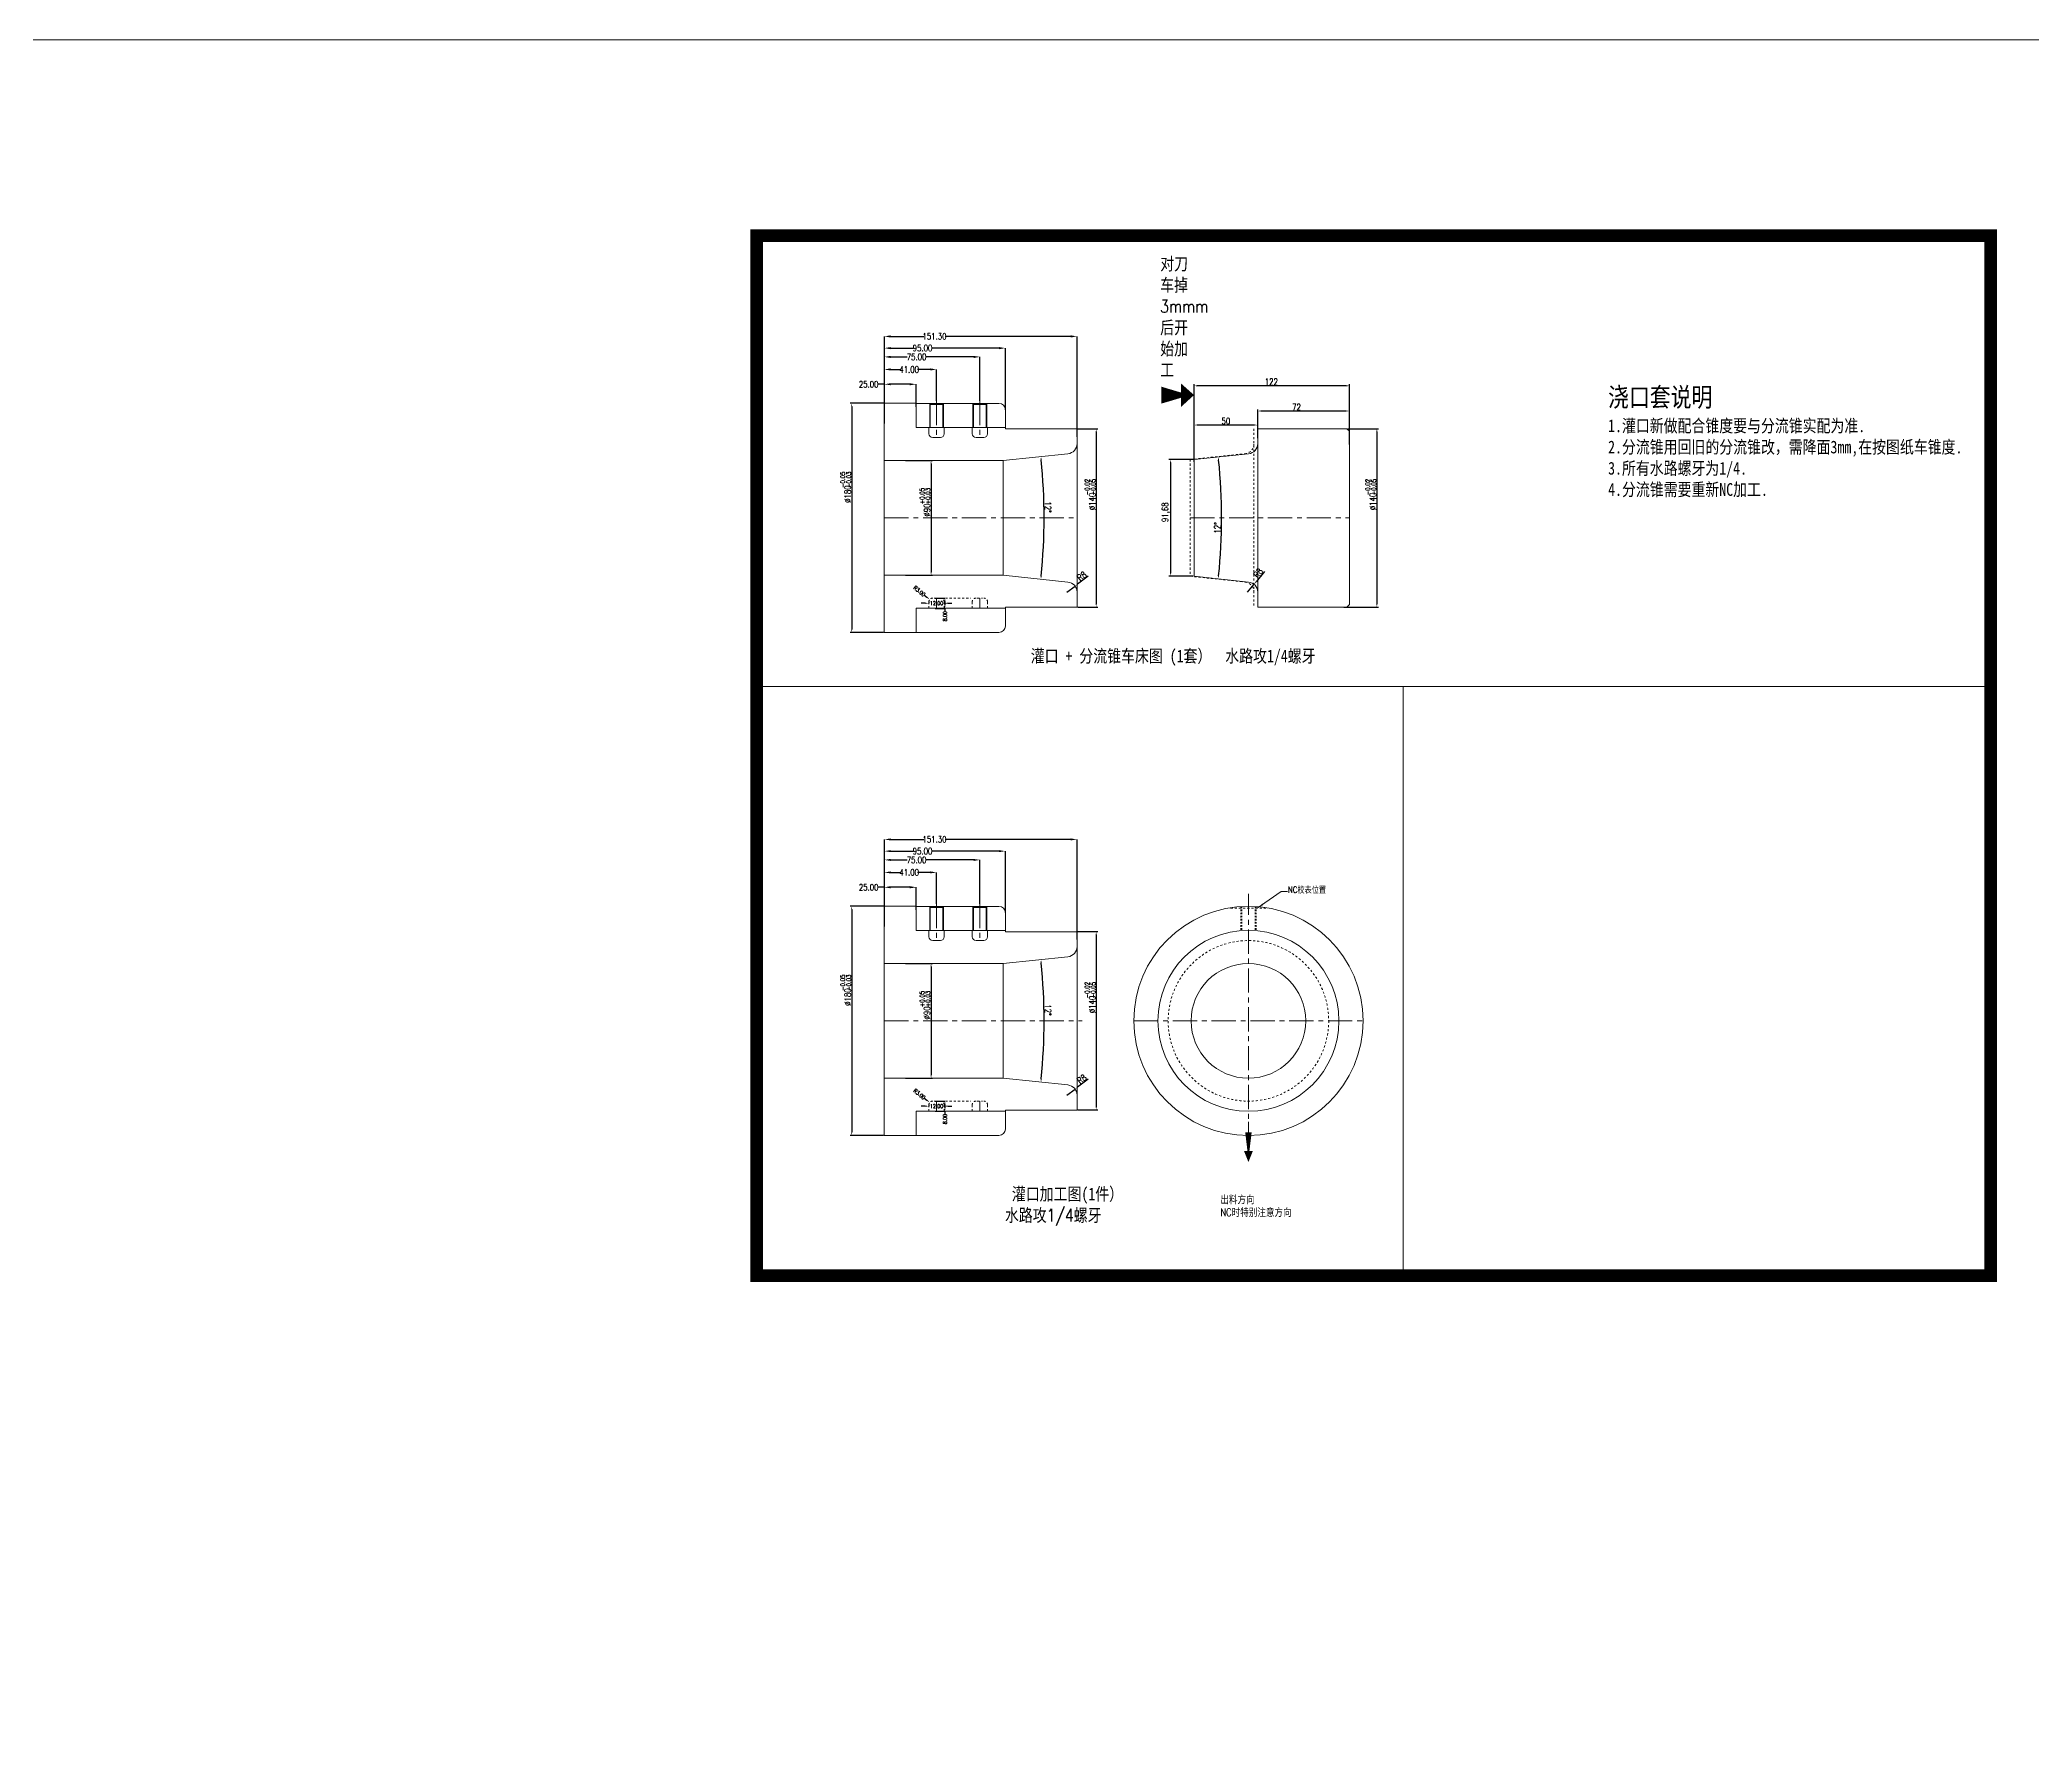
# Model space of a CAD drawing. Header units: millimetres. Extents: x 309 to 11345, y -1340 to 1318.
# Drawn here: x 3068 to 4632, y -11 to 1318 of the extents above; entities that cross this region are included whole.
import ezdxf

# ---------------------------------------------------------------- set-up
doc = ezdxf.new("R2010")
doc.units = ezdxf.units.MM
doc.header["$LTSCALE"] = 16.334999
doc.linetypes.add('CENTER', pattern=[0.6, 0.375, -0.075, 0.075, -0.075])
doc.linetypes.add('HIDDEN', pattern=[0.2, 0.1, -0.1])
doc.layers.get('0').update_dxf_attribs({"lineweight": 18})
for name, color, linetype, lineweight in [('DEFAULT_2', 8, 'HIDDEN', 18), ('dim', 82, 'Continuous', 9), ('moldbase', 7, 'Continuous', 20), ('screw', 33, 'Continuous', 13)]:
    doc.layers.add(name, color=color, linetype=linetype, lineweight=lineweight)
doc.styles.get("Standard").update_dxf_attribs({"font": 'txt.shx', "width": 0.8})
doc.dimstyles.new('ISO-25', dxfattribs={"dimtxt": 2.5, "dimasz": 2.5, "dimexe": 1.25, "dimexo": 0.625, "dimtad": 1, "dimtxsty": 'Standard', "dimcen": 2.5, "dimdle": 5, "dimadec": 0, "dimazin": 0, "dimtfac": 1, "dimtmove": 0, "dimatfit": 3, "dimfxl": 0, "dimarcsym": 0})
doc.dimstyles.get("Standard").update_dxf_attribs({"dimtxt": 0.15625, "dimasz": 0.1875, "dimexe": 0.125, "dimexo": 0.0625, "dimtad": 0, "dimtih": 1, "dimtoh": 1, "dimdsep": 46, "dimtxsty": 'Standard', "dimcen": 0.09, "dimdle": 0.375, "dimadec": 0, "dimazin": 0, "dimtfac": 1, "dimtofl": 0, "dimtmove": 0, "dimatfit": 3, "dimfxl": 0, "dimtolj": 1, "dimarcsym": 0})
doc.dimstyles.new('STANDARD$0', dxfattribs={"dimscale": 2, "dimtxt": 3, "dimasz": 3, "dimexe": 1.25, "dimexo": 0.625, "dimgap": 0.5, "dimtad": 0, "dimdsep": 46, "dimtxsty": 'Standard', "dimblk": 'CLOSEDBLANK', "dimcen": 0, "dimdle": 6, "dimclrt": 2, "dimazin": 2, "dimtfac": 2, "dimtmove": 1, "dimatfit": 3, "dimfxl": 0, "dimtolj": 1, "dimarcsym": 0})

# ---------------------------------------------------------------- blocks, each defined once
blk = doc.blocks.new('*X4')
at = {"color": 0, "lineweight": 0, "char_height": 5, "attachment_point": 1, "rotation": 90}
for s, insert, width in [('{\\H0.7x;-0.02}', (3888.6, 960.9), 31.2), ('{\\H0.7x;-0.05}', (3893.3, 960.9), 31.2), ('%%C140', (3891.8, 949.2), 78.057)]:
    blk.add_mtext(s, dxfattribs=dict(at, insert=insert, width=width))
blk = doc.blocks.new('*X3')
for points in [[(3897, 1010.6), (3897.8, 1010.6), (3897.4, 1013.1)], [(3897, 875.6), (3897.8, 875.6), (3897.4, 873.1)]]:
    blk.add_hatch(color=0).paths.add_polyline_path(points, flags=0)
at = {"color": 0, "lineweight": -2}
for p, q in [((3883, 1013.1), (3898.7, 1013.1)), ((3897.4, 1010.6), (3897.4, 875.6)), ((3883, 873.1), (3898.7, 873.1))]:
    blk.add_line(p, q, dxfattribs=at)
at = {"color": 0, "lineweight": 0}
blk.add_blockref('*X4', (0, 0), dxfattribs=at)
blk = doc.blocks.new('*X6')
at = {"color": 0, "lineweight": 0, "char_height": 5, "attachment_point": 1, "rotation": 90}
for s, insert, width in [('{\\H0.7x;+0.05}', (3759, 953.8), 30.4), ('{\\H0.7x;+0.03}', (3763.6, 953.8), 30.4), ('%%C90', (3762.1, 944.1), 69.257)]:
    blk.add_mtext(s, dxfattribs=dict(at, insert=insert, width=width))
blk = doc.blocks.new('*X5')
for points in [[(3767.4, 985.6), (3768.2, 985.6), (3767.8, 988.1)], [(3767.4, 900.6), (3768.2, 900.6), (3767.8, 898.1)]]:
    blk.add_hatch(color=0).paths.add_polyline_path(points, flags=0)
at = {"color": 0, "lineweight": -2}
for p, q in [((3747.8, 988.1), (3769, 988.1)), ((3767.8, 985.6), (3767.8, 900.6)), ((3747.8, 898.1), (3769, 898.1))]:
    blk.add_line(p, q, dxfattribs=at)
at = {"color": 0, "lineweight": 0}
blk.add_blockref('*X6', (0, 0), dxfattribs=at)
blk = doc.blocks.new('*X7')
for points in [[(3736.1, 1048.8), (3736.1, 1047.2), (3731.1, 1048)], [(3751.1, 1048.8), (3751.1, 1047.2), (3756.1, 1048)]]:
    blk.add_hatch(color=4).paths.add_polyline_path(points, flags=0)
at = {"color": 4, "lineweight": -2}
for p, q in [((3731.1, 1048), (3726.1, 1048)), ((3731.1, 1036.7), (3731.1, 1048)), ((3751.1, 1048), (3736.1, 1048)), ((3756.1, 1030.2), (3756.1, 1048))]:
    blk.add_line(p, q, dxfattribs=at)
at = {"color": 6, "insert": (3718.8, 1048), "char_height": 5, "width": 22.286, "attachment_point": 5}
blk.add_mtext('25.00', dxfattribs=at)
blk = doc.blocks.new('*X8')
for points in [[(3736.1, 1060.5), (3736.1, 1058.8), (3731.1, 1059.6)], [(3767.1, 1060.5), (3767.1, 1058.8), (3772.1, 1059.6)]]:
    blk.add_hatch(color=4).paths.add_polyline_path(points, flags=0)
at = {"color": 4, "lineweight": -2}
for p, q in [((3731.1, 1023.6), (3731.1, 1059.6)), ((3736.1, 1059.6), (3743.9, 1059.6)), ((3767.1, 1059.6), (3757.2, 1059.6)), ((3772.1, 1035), (3772.1, 1059.6))]:
    blk.add_line(p, q, dxfattribs=at)
at = {"color": 6, "insert": (3750.6, 1059.6), "char_height": 5, "width": 21.143, "attachment_point": 5}
blk.add_mtext('41.00', dxfattribs=at)
blk = doc.blocks.new('*X9')
for points in [[(3736.1, 1070.3), (3736.1, 1068.6), (3731.1, 1069.5)], [(3801.1, 1070.3), (3801.1, 1068.6), (3806.1, 1069.5)]]:
    blk.add_hatch(color=4).paths.add_polyline_path(points, flags=0)
at = {"color": 4, "lineweight": -2}
for p, q in [((3731.1, 1023.6), (3731.1, 1069.5)), ((3736.1, 1069.5), (3749, 1069.5)), ((3801.1, 1069.5), (3763.7, 1069.5)), ((3806.1, 1035), (3806.1, 1069.5))]:
    blk.add_line(p, q, dxfattribs=at)
at = {"color": 6, "insert": (3756.4, 1069.5), "char_height": 5, "width": 22.286, "attachment_point": 5}
blk.add_mtext('75.00', dxfattribs=at)
blk = doc.blocks.new('*X10')
for points in [[(3736.1, 1077.2), (3736.1, 1075.5), (3731.1, 1076.4)], [(3821.1, 1077.2), (3821.1, 1075.5), (3826.1, 1076.4)]]:
    blk.add_hatch(color=4).paths.add_polyline_path(points, flags=0)
at = {"color": 4, "lineweight": -2}
for p, q in [((3731.1, 1023.6), (3731.1, 1076.4)), ((3736.1, 1076.4), (3753.8, 1076.4)), ((3821.1, 1076.4), (3768.5, 1076.4)), ((3826.1, 1028), (3826.1, 1076.4))]:
    blk.add_line(p, q, dxfattribs=at)
at = {"color": 6, "insert": (3761.1, 1076.4), "char_height": 5, "width": 22.286, "attachment_point": 5}
blk.add_mtext('95.00', dxfattribs=at)
blk = doc.blocks.new('*X11')
for points in [[(3736.1, 1086.4), (3736.1, 1084.7), (3731.1, 1085.6)], [(3877.4, 1086.4), (3877.4, 1084.7), (3882.4, 1085.6)]]:
    blk.add_hatch(color=4).paths.add_polyline_path(points, flags=0)
at = {"color": 4, "lineweight": -2}
for p, q in [((3731.1, 1017.1), (3731.1, 1085.6)), ((3736.1, 1085.6), (3762.2, 1085.6)), ((3877.4, 1085.6), (3778.9, 1085.6)), ((3882.4, 1006.8), (3882.4, 1085.6))]:
    blk.add_line(p, q, dxfattribs=at)
at = {"color": 6, "insert": (3770.5, 1085.6), "char_height": 5, "width": 24, "attachment_point": 5}
blk.add_mtext('151.30', dxfattribs=at)
blk = doc.blocks.new('*X12')
for points in [[(4026.7, 1027.4), (4026.7, 1026.6), (4024.2, 1027)], [(4093.7, 1027.4), (4093.7, 1026.6), (4096.2, 1027)]]:
    blk.add_hatch(color=0).paths.add_polyline_path(points, flags=0)
at = {"color": 0, "lineweight": -2}
for p, q in [((4024.2, 1012.1), (4024.2, 1028.2)), ((4093.7, 1027), (4026.7, 1027)), ((4096.2, 1016.7), (4096.2, 1028.2))]:
    blk.add_line(p, q, dxfattribs=at)
at = {"color": 0, "lineweight": 0, "insert": (4054.7, 1030.1), "char_height": 5, "width": 9.714, "attachment_point": 5}
blk.add_mtext('72', dxfattribs=at)
blk = doc.blocks.new('*X13')
for points in [[(3976.7, 1047.2), (3976.7, 1046.3), (3974.2, 1046.8)], [(4093.7, 1047.2), (4093.7, 1046.3), (4096.2, 1046.8)]]:
    blk.add_hatch(color=0).paths.add_polyline_path(points, flags=0)
at = {"color": 0, "lineweight": -2}
for p, q in [((3974.2, 987.1), (3974.2, 1048)), ((4096.2, 1000.7), (4096.2, 1048)), ((4093.7, 1046.8), (3976.7, 1046.8))]:
    blk.add_line(p, q, dxfattribs=at)
at = {"color": 0, "lineweight": 0, "insert": (4034.9, 1049.9), "char_height": 5, "width": 13.714, "attachment_point": 5}
blk.add_mtext('122', dxfattribs=at)
blk = doc.blocks.new('*X14')
for points in [[(3976.7, 1016.4), (3976.7, 1015.6), (3974.2, 1016)], [(4021.7, 1016.4), (4021.7, 1015.6), (4024.2, 1016)]]:
    blk.add_hatch(color=0).paths.add_polyline_path(points, flags=0)
at = {"color": 0, "lineweight": -2}
for p, q in [((3974.2, 989.8), (3974.2, 1017.2)), ((4024.2, 1005.8), (4024.2, 1017.2)), ((4021.7, 1016), (3976.7, 1016))]:
    blk.add_line(p, q, dxfattribs=at)
at = {"color": 0, "lineweight": 0, "insert": (3999.2, 1019.1), "char_height": 5, "width": 9.143, "attachment_point": 5}
blk.add_mtext('50', dxfattribs=at)
blk = doc.blocks.new('*X16')
at = {"color": 0, "lineweight": 0, "char_height": 5, "attachment_point": 1, "rotation": 90}
for s, insert, width in [('{\\H0.7x;-0.02}', (4108.9, 960.9), 31.2), ('{\\H0.7x;-0.05}', (4113.6, 960.9), 31.2), ('%%C140', (4112.1, 949.2), 78.057)]:
    blk.add_mtext(s, dxfattribs=dict(at, insert=insert, width=width))
blk = doc.blocks.new('*X15')
for points in [[(4117.3, 1010.6), (4118.2, 1010.6), (4117.7, 1013.1)], [(4117.3, 875.6), (4118.2, 875.6), (4117.7, 873.1)]]:
    blk.add_hatch(color=0).paths.add_polyline_path(points, flags=0)
at = {"color": 0, "lineweight": -2}
for p, q in [((4094.9, 1013.1), (4119, 1013.1)), ((4117.7, 1010.6), (4117.7, 875.6)), ((4091.9, 873.1), (4119, 873.1))]:
    blk.add_line(p, q, dxfattribs=at)
at = {"color": 0, "lineweight": 0}
blk.add_blockref('*X16', (0, 0), dxfattribs=at)
blk = doc.blocks.new('*X18')
at = {"color": 0, "lineweight": 0, "char_height": 5, "attachment_point": 1, "rotation": 90}
for s, insert, width in [('{\\H0.7x;-0.05}', (3696.7, 966.6), 30.4), ('{\\H0.7x;-0.03}', (3701.4, 966.6), 30.4), ('%%C180', (3699.9, 954.9), 77.257)]:
    blk.add_mtext(s, dxfattribs=dict(at, insert=insert, width=width))
blk = doc.blocks.new('*X17')
for points in [[(3705.1, 1030.6), (3705.9, 1030.6), (3705.5, 1033.1)], [(3705.1, 855.6), (3705.9, 855.6), (3705.5, 853.1)]]:
    blk.add_hatch(color=0).paths.add_polyline_path(points, flags=0)
at = {"color": 0, "lineweight": -2}
for p, q in [((3730.5, 1033.1), (3704.2, 1033.1)), ((3705.5, 1030.6), (3705.5, 855.6)), ((3730.5, 853.1), (3704.2, 853.1))]:
    blk.add_line(p, q, dxfattribs=at)
at = {"color": 0, "lineweight": 0}
blk.add_blockref('*X18', (0, 0), dxfattribs=at)
blk = doc.blocks.new('*X19')
for points in [[(3763.1, 876.6), (3763.1, 875.6), (3766.1, 876.1)], [(3781.1, 876.6), (3781.1, 875.6), (3778.1, 876.1)]]:
    blk.add_hatch(color=3).paths.add_polyline_path(points, flags=0)
at = {"color": 3, "linetype": 'Continuous', "lineweight": -2}
for p, q in [((3763.1, 876.1), (3760.1, 876.1)), ((3766.1, 877.1), (3766.1, 876.1)), ((3778.1, 877.1), (3778.1, 876.1)), ((3781.1, 876.1), (3784.1, 876.1))]:
    blk.add_line(p, q, dxfattribs=at)
at = {"color": 6, "insert": (3772.1, 876.1), "char_height": 3, "width": 12.686, "attachment_point": 5}
blk.add_mtext('12.00', dxfattribs=at)
blk = doc.blocks.new('*X20')
for points in [[(3778.2, 877.1), (3779.2, 877.1), (3778.7, 880.1)], [(3778.2, 875.1), (3779.2, 875.1), (3778.7, 872.1)]]:
    blk.add_hatch(color=3).paths.add_polyline_path(points, flags=0)
at = {"color": 3, "linetype": 'Continuous', "lineweight": -2}
for p, q in [((3770.9, 880.1), (3778.7, 880.1)), ((3778.7, 877.1), (3778.7, 875.1)), ((3770.9, 872.1), (3778.7, 872.1)), ((3778.7, 872.1), (3778.7, 869.1))]:
    blk.add_line(p, q, dxfattribs=at)
at = {"color": 6, "insert": (3778.7, 865.9), "char_height": 3, "width": 10.286, "attachment_point": 5, "rotation": 90}
blk.add_mtext('8.00', dxfattribs=at)
blk = doc.blocks.new('*X21')
blk.add_hatch(color=3).paths.add_polyline_path([(3764.7, 881.3), (3764.1, 880.5), (3766.8, 879)], flags=0)
at = {"color": 3, "linetype": 'Continuous', "lineweight": -2}
blk.add_line((3762.1, 882.8), (3764.4, 880.9), dxfattribs=at)
at = {"color": 6, "insert": (3758.7, 885.5), "char_height": 3, "width": 14.179, "attachment_point": 5, "rotation": 321.1797}
blk.add_mtext('R3.00', dxfattribs=at)
blk = doc.blocks.new('*X22')
at = {"layer": 'dim', "linetype": 'Continuous'}
blk.add_hatch(color=0, dxfattribs=at).paths.add_polyline_path([(-23.6, -13), (-19.8, -9.6), (-19.1, -10.7)], flags=0)
at = {"layer": 'dim', "color": 0, "linetype": 'Continuous'}
for p, q in [((-23.6, -13), (-5, 0)), ((-5, 0), (0, 0))]:
    blk.add_line(p, q, dxfattribs=at)
at = {"layer": 'dim', "color": 0}
blk.add_line((0, 0), (0, 0), dxfattribs=at)
blk = doc.blocks.new('*X23')
for points in [[(3955.3, 986.5), (3956.1, 986.5), (3955.7, 989)], [(3955.3, 899.8), (3956.1, 899.8), (3955.7, 897.3)]]:
    blk.add_hatch(color=0).paths.add_polyline_path(points, flags=0)
at = {"color": 0, "lineweight": -2}
for p, q in [((3973.6, 989), (3954.5, 989)), ((3955.7, 986.5), (3955.7, 899.8)), ((3973.6, 897.3), (3954.5, 897.3))]:
    blk.add_line(p, q, dxfattribs=at)
at = {"color": 0, "lineweight": 0, "insert": (3952.2, 947.5), "char_height": 5, "width": 21.714, "attachment_point": 5, "rotation": 90}
blk.add_mtext('91,68', dxfattribs=at)
blk = doc.blocks.new('*X24')
for points in [[(3993.1, 988.4), (3993.9, 988.5), (3993.2, 991)], [(3993.9, 897.7), (3993.1, 897.8), (3993.2, 895.3)]]:
    blk.add_hatch(color=0).paths.add_polyline_path(points, flags=0)
at = {"color": 0, "lineweight": -2}
blk.add_arc((3538.1, 943.1), 457.7, 354.313, 5.687, dxfattribs=at)
at = {"color": 0, "lineweight": 0, "insert": (3992.6, 935.2), "char_height": 5, "width": 12, "attachment_point": 5, "rotation": 88.9969}
blk.add_mtext('12%%D', dxfattribs=at)
blk = doc.blocks.new('*X25')
blk.add_hatch(color=0).paths.add_polyline_path([(4022.6, 893.2), (4023.2, 892.7), (4021.3, 891)], flags=0)
at = {"color": 0, "lineweight": -2}
for p, q in [((4029.5, 901), (4022.9, 892.9)), ((4016.2, 884.8), (4021.3, 891))]:
    blk.add_line(p, q, dxfattribs=at)
at = {"color": 0, "lineweight": 0, "insert": (4024.5, 899.9), "char_height": 5, "width": 13.89, "attachment_point": 5, "rotation": 50.7802}
blk.add_mtext('R8', dxfattribs=at)
blk = doc.blocks.new('*X26')
blk.add_hatch(color=0).paths.add_polyline_path([(3882.6, 891.4), (3883.1, 890.7), (3880.8, 889.6)], flags=0)
at = {"color": 0, "lineweight": -2}
for p, q in [((3891.2, 897.3), (3882.8, 891.1)), ((3874.4, 884.8), (3880.8, 889.6))]:
    blk.add_line(p, q, dxfattribs=at)
at = {"color": 0, "lineweight": 0, "insert": (3886.1, 897.4), "char_height": 5, "width": 13.764, "attachment_point": 5, "rotation": 36.6632}
blk.add_mtext('R8', dxfattribs=at)
blk = doc.blocks.new('*X27')
for points in [[(3853.9, 988.7), (3854.7, 988.8), (3854, 991.2)], [(3854.7, 897.4), (3853.9, 897.5), (3854, 895)]]:
    blk.add_hatch(color=0).paths.add_polyline_path(points, flags=0)
at = {"color": 0, "lineweight": -2}
blk.add_arc((3396.2, 943.1), 460.3, 354.3112, 5.6888, dxfattribs=at)
at = {"color": 0, "lineweight": 0, "insert": (3859.6, 951.6), "char_height": 5, "width": 12, "attachment_point": 5, "rotation": 271.0519}
blk.add_mtext('12%%D', dxfattribs=at)
blk = doc.blocks.new('*X29')
at = {"color": 0, "lineweight": 0, "char_height": 5, "attachment_point": 1, "rotation": 90}
for s, insert, width in [('{\\H0.7x;-0.02}', (3888.6, 566), 31.2), ('%%C140', (3891.8, 554.3), 78.057), ('{\\H0.7x;-0.05}', (3893.3, 566), 31.2)]:
    blk.add_mtext(s, dxfattribs=dict(at, insert=insert, width=width))
blk = doc.blocks.new('*X28')
for points in [[(3897, 615.8), (3897.8, 615.8), (3897.4, 618.3)], [(3897, 480.8), (3897.8, 480.8), (3897.4, 478.3)]]:
    blk.add_hatch(color=0).paths.add_polyline_path(points, flags=0)
at = {"color": 0, "lineweight": -2}
for p, q in [((3883, 618.3), (3898.7, 618.3)), ((3897.4, 615.8), (3897.4, 480.8)), ((3883, 478.3), (3898.7, 478.3))]:
    blk.add_line(p, q, dxfattribs=at)
at = {"color": 0, "lineweight": 0}
blk.add_blockref('*X29', (0, 0), dxfattribs=at)
blk = doc.blocks.new('*X31')
at = {"color": 0, "lineweight": 0, "char_height": 5, "attachment_point": 1, "rotation": 90}
for s, insert, width in [('{\\H0.7x;+0.05}', (3759, 559), 30.4), ('{\\H0.7x;+0.03}', (3763.6, 559), 30.4), ('%%C90', (3762.1, 549.3), 69.257)]:
    blk.add_mtext(s, dxfattribs=dict(at, insert=insert, width=width))
blk = doc.blocks.new('*X30')
for points in [[(3767.4, 590.8), (3768.2, 590.8), (3767.8, 593.3)], [(3767.4, 505.8), (3768.2, 505.8), (3767.8, 503.3)]]:
    blk.add_hatch(color=0).paths.add_polyline_path(points, flags=0)
at = {"color": 0, "lineweight": -2}
for p, q in [((3747.8, 593.3), (3769, 593.3)), ((3767.8, 590.8), (3767.8, 505.8)), ((3747.8, 503.3), (3769, 503.3))]:
    blk.add_line(p, q, dxfattribs=at)
at = {"color": 0, "lineweight": 0}
blk.add_blockref('*X31', (0, 0), dxfattribs=at)
blk = doc.blocks.new('*X32')
for points in [[(3736.1, 654), (3736.1, 652.3), (3731.1, 653.1)], [(3751.1, 654), (3751.1, 652.3), (3756.1, 653.1)]]:
    blk.add_hatch(color=4).paths.add_polyline_path(points, flags=0)
at = {"color": 4, "lineweight": -2}
for p, q in [((3731.1, 653.1), (3726.1, 653.1)), ((3731.1, 641.9), (3731.1, 653.1)), ((3751.1, 653.1), (3736.1, 653.1)), ((3756.1, 635.4), (3756.1, 653.1))]:
    blk.add_line(p, q, dxfattribs=at)
at = {"color": 6, "insert": (3718.8, 653.1), "char_height": 5, "width": 22.286, "attachment_point": 5}
blk.add_mtext('25.00', dxfattribs=at)
blk = doc.blocks.new('*X33')
for points in [[(3736.1, 665.6), (3736.1, 664), (3731.1, 664.8)], [(3767.1, 665.6), (3767.1, 664), (3772.1, 664.8)]]:
    blk.add_hatch(color=4).paths.add_polyline_path(points, flags=0)
at = {"color": 4, "lineweight": -2}
for p, q in [((3731.1, 628.7), (3731.1, 664.8)), ((3736.1, 664.8), (3743.9, 664.8)), ((3767.1, 664.8), (3757.2, 664.8)), ((3772.1, 640.2), (3772.1, 664.8))]:
    blk.add_line(p, q, dxfattribs=at)
at = {"color": 6, "insert": (3750.6, 664.8), "char_height": 5, "width": 21.143, "attachment_point": 5}
blk.add_mtext('41.00', dxfattribs=at)
blk = doc.blocks.new('*X34')
for points in [[(3736.1, 675.4), (3736.1, 673.8), (3731.1, 674.6)], [(3801.1, 675.4), (3801.1, 673.8), (3806.1, 674.6)]]:
    blk.add_hatch(color=4).paths.add_polyline_path(points, flags=0)
at = {"color": 4, "lineweight": -2}
for p, q in [((3731.1, 628.7), (3731.1, 674.6)), ((3736.1, 674.6), (3749, 674.6)), ((3801.1, 674.6), (3763.7, 674.6)), ((3806.1, 640.2), (3806.1, 674.6))]:
    blk.add_line(p, q, dxfattribs=at)
at = {"color": 6, "insert": (3756.4, 674.6), "char_height": 5, "width": 22.286, "attachment_point": 5}
blk.add_mtext('75.00', dxfattribs=at)
blk = doc.blocks.new('*X35')
for points in [[(3736.1, 682.3), (3736.1, 680.7), (3731.1, 681.5)], [(3821.1, 682.3), (3821.1, 680.7), (3826.1, 681.5)]]:
    blk.add_hatch(color=4).paths.add_polyline_path(points, flags=0)
at = {"color": 4, "lineweight": -2}
for p, q in [((3731.1, 628.7), (3731.1, 681.5)), ((3736.1, 681.5), (3753.8, 681.5)), ((3821.1, 681.5), (3768.5, 681.5)), ((3826.1, 633.2), (3826.1, 681.5))]:
    blk.add_line(p, q, dxfattribs=at)
at = {"color": 6, "insert": (3761.1, 681.5), "char_height": 5, "width": 22.286, "attachment_point": 5}
blk.add_mtext('95.00', dxfattribs=at)
blk = doc.blocks.new('*X36')
for points in [[(3736.1, 691.5), (3736.1, 689.9), (3731.1, 690.7)], [(3877.4, 691.5), (3877.4, 689.9), (3882.4, 690.7)]]:
    blk.add_hatch(color=4).paths.add_polyline_path(points, flags=0)
at = {"color": 4, "lineweight": -2}
for p, q in [((3731.1, 622.3), (3731.1, 690.7)), ((3736.1, 690.7), (3762.2, 690.7)), ((3877.4, 690.7), (3778.9, 690.7)), ((3882.4, 612), (3882.4, 690.7))]:
    blk.add_line(p, q, dxfattribs=at)
at = {"color": 6, "insert": (3770.5, 690.7), "char_height": 5, "width": 24, "attachment_point": 5}
blk.add_mtext('151.30', dxfattribs=at)
blk = doc.blocks.new('*X38')
at = {"color": 0, "lineweight": 0, "char_height": 5, "attachment_point": 1, "rotation": 90}
for s, insert, width in [('{\\H0.7x;-0.05}', (3696.7, 571.8), 30.4), ('{\\H0.7x;-0.03}', (3701.4, 571.8), 30.4), ('%%C180', (3699.9, 560.1), 77.257)]:
    blk.add_mtext(s, dxfattribs=dict(at, insert=insert, width=width))
blk = doc.blocks.new('*X37')
for points in [[(3705.1, 635.8), (3705.9, 635.8), (3705.5, 638.3)], [(3705.1, 460.8), (3705.9, 460.8), (3705.5, 458.3)]]:
    blk.add_hatch(color=0).paths.add_polyline_path(points, flags=0)
at = {"color": 0, "lineweight": -2}
for p, q in [((3730.5, 638.3), (3704.2, 638.3)), ((3705.5, 635.8), (3705.5, 460.8)), ((3730.5, 458.3), (3704.2, 458.3))]:
    blk.add_line(p, q, dxfattribs=at)
at = {"color": 0, "lineweight": 0}
blk.add_blockref('*X38', (0, 0), dxfattribs=at)
blk = doc.blocks.new('*X39')
for points in [[(3763.1, 481.8), (3763.1, 480.8), (3766.1, 481.3)], [(3781.1, 481.8), (3781.1, 480.8), (3778.1, 481.3)]]:
    blk.add_hatch(color=3).paths.add_polyline_path(points, flags=0)
at = {"color": 3, "linetype": 'Continuous', "lineweight": -2}
for p, q in [((3763.1, 481.3), (3760.1, 481.3)), ((3766.1, 482.3), (3766.1, 481.3)), ((3778.1, 482.3), (3778.1, 481.3)), ((3781.1, 481.3), (3784.1, 481.3))]:
    blk.add_line(p, q, dxfattribs=at)
at = {"color": 6, "insert": (3772.1, 481.3), "char_height": 3, "width": 12.686, "attachment_point": 5}
blk.add_mtext('12.00', dxfattribs=at)
blk = doc.blocks.new('*X40')
for points in [[(3778.2, 482.3), (3779.2, 482.3), (3778.7, 485.3)], [(3778.2, 480.3), (3779.2, 480.3), (3778.7, 477.3)]]:
    blk.add_hatch(color=3).paths.add_polyline_path(points, flags=0)
at = {"color": 3, "linetype": 'Continuous', "lineweight": -2}
for p, q in [((3770.9, 485.3), (3778.7, 485.3)), ((3770.9, 477.3), (3778.7, 477.3)), ((3778.7, 482.3), (3778.7, 480.3)), ((3778.7, 477.3), (3778.7, 474.3))]:
    blk.add_line(p, q, dxfattribs=at)
at = {"color": 6, "insert": (3778.7, 471.1), "char_height": 3, "width": 10.286, "attachment_point": 5, "rotation": 90}
blk.add_mtext('8.00', dxfattribs=at)
blk = doc.blocks.new('*X41')
blk.add_hatch(color=3).paths.add_polyline_path([(3764.7, 486.4), (3764.1, 485.6), (3766.8, 484.1)], flags=0)
at = {"color": 3, "linetype": 'Continuous', "lineweight": -2}
blk.add_line((3762.1, 487.9), (3764.4, 486), dxfattribs=at)
at = {"color": 6, "insert": (3758.7, 490.7), "char_height": 3, "width": 14.179, "attachment_point": 5, "rotation": 321.1797}
blk.add_mtext('R3.00', dxfattribs=at)
blk = doc.blocks.new('*X42')
blk.add_hatch(color=0).paths.add_polyline_path([(3882.6, 496.6), (3883.1, 495.9), (3880.8, 494.7)], flags=0)
at = {"color": 0, "lineweight": -2}
for p, q in [((3891.2, 502.4), (3882.8, 496.2)), ((3874.4, 490), (3880.8, 494.7))]:
    blk.add_line(p, q, dxfattribs=at)
at = {"color": 0, "lineweight": 0, "insert": (3886.1, 502.6), "char_height": 5, "width": 13.764, "attachment_point": 5, "rotation": 36.6632}
blk.add_mtext('R8', dxfattribs=at)
blk = doc.blocks.new('*X43')
for points in [[(3853.9, 593.8), (3854.7, 593.9), (3854, 596.4)], [(3854.7, 502.6), (3853.9, 502.7), (3854, 500.1)]]:
    blk.add_hatch(color=0).paths.add_polyline_path(points, flags=0)
at = {"color": 0, "lineweight": -2}
blk.add_arc((3396.2, 548.3), 460.3, 354.3112, 5.6888, dxfattribs=at)
at = {"color": 0, "lineweight": 0, "insert": (3859.6, 556.8), "char_height": 5, "width": 12, "attachment_point": 5, "rotation": 271.0519}
blk.add_mtext('12%%D', dxfattribs=at)
blk = doc.blocks.new('369')
at = {"layer": 'DEFAULT_2', "color": 8, "linetype": 'HIDDEN'}
for p, q in [((-1473, 1646.1), (-1473, 1506.1)), ((-1523, 1622), (-1480.2, 1626.5)), ((-1523, 1622), (-1523, 1530.3)), ((-1523, 1530.3), (-1480.2, 1525.8))]:
    blk.add_line(p, q, dxfattribs=at)
for centre, start, end in [((-1481, 1634.4), 276, 360), ((-1481, 1517.8), 0, 84)]:
    blk.add_arc(centre, 8, start, end, dxfattribs=at)

msp = doc.modelspace()

# ---------------------------------------------------------------- linework, layer by layer
for p, q in [((3731.092, 1033.113), (3756.092, 1033.113)), ((3756.092, 1033.113), (3756.092, 1014.113)), ((3821.092, 1033.013), (3756.092, 1033.013)), ((3766.692, 1032.613), (3766.692, 1014.113)), ((3766.692, 1032.613), (3767.192, 1032.113)), ((3777.492, 1032.613), (3776.992, 1032.113)), ((3777.492, 1032.613), (3777.492, 1014.113)), ((3800.692, 1032.613), (3800.692, 1014.113)), ((3800.692, 1032.613), (3801.192, 1032.113)), ((3811.492, 1032.613), (3810.992, 1032.113)), ((3811.492, 1032.613), (3811.492, 1014.113)), ((3731.092, 1017.113), (3731.092, 853.113)), ((3767.192, 1032.113), (3767.192, 1014.113)), ((3767.192, 1032.113), (3776.992, 1032.113)), ((3776.992, 1032.113), (3776.992, 1014.113)), ((3801.192, 1032.113), (3801.192, 1014.113)), ((3801.192, 1032.113), (3810.992, 1032.113)), ((3810.992, 1032.113), (3810.992, 1014.113)), ((3826.092, 1028.013), (3826.092, 1013.113)), ((3756.092, 1014.113), (3826.092, 1014.113)), ((3766.092, 1014.113), (3766.092, 1009.113)), ((3769.092, 1006.113), (3775.092, 1006.113)), ((3778.092, 1014.113), (3778.092, 1009.113)), ((3800.092, 1014.113), (3800.092, 1009.113)), ((3803.092, 1006.113), (3809.092, 1006.113)), ((3812.092, 1014.113), (3812.092, 1009.113)), ((3826.092, 1013.113), (3882.392, 1013.113)), ((3882.392, 1013.113), (3882.392, 1001.413)), ((3882.392, 1001.413), (3882.392, 884.814)), ((4024.235, 1013.114), (4094.235, 1013.113)), ((4094.235, 1013.113), (4096.235, 1011.113)), ((4096.235, 1011.113), (4096.235, 875.114)), ((3731.092, 988.113), (3824.392, 988.113)), ((3824.392, 988.113), (3875.229, 993.457)), ((3824.392, 988.113), (3824.392, 898.113)), ((3731.092, 898.113), (3824.392, 898.113)), ((3824.392, 898.113), (3875.229, 892.77)), ((3882.392, 873.113), (3882.392, 884.814)), ((3756.092, 872.113), (3826.092, 872.113)), ((3756.092, 853.113), (3756.092, 872.113)), ((3826.092, 873.113), (3882.392, 873.113)), ((3826.092, 858.213), (3826.092, 873.113)), ((4094.234, 873.113), (4024.235, 873.113)), ((4094.235, 873.114), (4096.235, 875.114)), ((3731.092, 853.113), (3756.092, 853.113)), ((3821.092, 853.213), (3756.092, 853.213)), ((3630.895, 810.798), (4599.552, 810.798)), ((4138.495, 810.798), (4138.495, 348.219)), ((3731.092, 638.26), (3756.092, 638.26)), ((3756.092, 638.26), (3756.092, 619.26)), ((3821.092, 638.16), (3756.092, 638.16)), ((3766.692, 637.76), (3766.692, 619.26)), ((3766.692, 637.76), (3767.192, 637.26)), ((3767.192, 637.26), (3767.192, 619.26)), ((3767.192, 637.26), (3776.992, 637.26)), ((3777.492, 637.76), (3776.992, 637.26)), ((3776.992, 637.26), (3776.992, 619.26)), ((3777.492, 637.76), (3777.492, 619.26)), ((3800.692, 637.76), (3800.692, 619.26)), ((3800.692, 637.76), (3801.192, 637.26)), ((3801.192, 637.26), (3801.192, 619.26)), ((3801.192, 637.26), (3810.992, 637.26)), ((3811.492, 637.76), (3810.992, 637.26)), ((3810.992, 637.26), (3810.992, 619.26)), ((3811.492, 637.76), (3811.492, 619.26)), ((3826.092, 633.16), (3826.092, 618.26)), ((3731.092, 622.26), (3731.092, 458.26)), ((3756.092, 619.26), (3826.092, 619.26)), ((3766.092, 619.26), (3766.092, 614.26)), ((3769.092, 611.26), (3775.092, 611.26)), ((3778.092, 619.26), (3778.092, 614.26)), ((3800.092, 619.26), (3800.092, 614.26)), ((3803.092, 611.26), (3809.092, 611.26)), ((3812.092, 619.26), (3812.092, 614.26)), ((3826.092, 618.26), (3882.392, 618.26)), ((3882.392, 618.26), (3882.392, 606.559)), ((3824.392, 593.26), (3875.229, 598.603)), ((3882.392, 606.559), (3882.392, 489.96)), ((3731.092, 593.26), (3824.392, 593.26)), ((3824.392, 593.26), (3824.392, 503.26)), ((3731.092, 503.26), (3824.392, 503.26)), ((3824.392, 503.26), (3875.229, 497.917)), ((3882.392, 478.26), (3882.392, 489.96)), ((3756.092, 477.26), (3826.092, 477.26)), ((3756.092, 458.26), (3756.092, 477.26)), ((3826.092, 478.26), (3882.392, 478.26)), ((3826.092, 463.36), (3826.092, 478.26)), ((3731.092, 458.26), (3756.092, 458.26)), ((3821.092, 458.36), (3756.092, 458.36))]:
    msp.add_line(p, q)
at = {"color": 2}
for p, q in [((4024.235, 1013.114), (4024.235, 873.113)), ((3974.235, 988.954), (4017.071, 993.457)), ((3974.235, 988.954), (3974.235, 897.273)), ((3974.235, 897.273), (4017.071, 892.771))]:
    msp.add_line(p, q, dxfattribs=at)
at = {"color": 1, "linetype": 'CENTER', "ltscale": 0.466483}
for p, q in [((4016.925, 452.51), (4016.925, 469.01)), ((4016.925, 452.01), (4016.925, 468.51))]:
    msp.add_line(p, q, dxfattribs=at)
msp.add_lwpolyline([(309.345, 1318.376), (11344.662, 1318.376), (11344.662, -1340.189), (309.345, -1340.189)], close=True)
msp.add_lwpolyline([(4599.552, 348.219, 10, 10, 0), (3630.895, 348.219, 10, 10, 0), (3630.895, 1164.679, 10, 10, 0), (4599.552, 1164.679, 10, 10, 0)], format="xyseb", close=True)
at = {"color": 1}
msp.add_lwpolyline([(3974.235, 1039.517, 0, 18.389, 0), (3964.019, 1039.455, 4.086, 13.281, -0.00307655), (3948.573, 1039.455, 13.281, 13.281, -0.00307655)], format="xyseb", dxfattribs=at)
msp.add_lwpolyline([(4016.925, 437.355, 0, 7.027, 0), (4016.925, 446.222, 1.562, 5.075, -0.00001068), (4016.925, 460.76, 5.075, 5.075, -0.02076244)], format="xyseb")
for radius in [90, 71, 45]:
    msp.add_circle((4016.925, 548.26), radius)
for centre, radius, start, end in [((3821.092, 1028.013), 5, 0, 90), ((3769.092, 1009.113), 3, 180, 270), ((3775.092, 1009.113), 3, 270, 0), ((3803.092, 1009.113), 3, 180, 270), ((3809.092, 1009.113), 3, 270, 360), ((3874.392, 1001.413), 8, 276, 360), ((3874.392, 884.814), 8, 360, 84), ((3821.092, 858.213), 5, 270, 0), ((3821.092, 633.16), 5, 0, 90), ((3769.092, 614.26), 3, 180, 270), ((3775.092, 614.26), 3, 270, 360), ((3803.092, 614.26), 3, 180, 270), ((3809.092, 614.26), 3, 270, 0), ((3874.392, 606.559), 8, 276, 360), ((3874.392, 489.96), 8, 0, 84), ((3821.092, 463.36), 5, 270, 360)]:
    msp.add_arc(centre, radius, start, end)
at = {"color": 2}
for centre, start, end in [((4016.235, 1001.413), 276, 360), ((4016.235, 884.814), 360, 84)]:
    msp.add_arc(centre, 8, start, end, dxfattribs=at)
at = {"layer": 'DEFAULT_2', "color": 8, "linetype": 'HIDDEN'}
for p, q in [((3766.092, 872.113), (3766.092, 877.113)), ((3770.092, 880.113), (3774.092, 880.113)), ((3778.092, 872.113), (3778.092, 877.113)), ((3779.092, 880.113), (3799.092, 880.113)), ((3800.092, 872.113), (3800.092, 877.113)), ((3804.092, 880.113), (3808.092, 880.113)), ((3812.092, 872.113), (3812.092, 877.113)), ((4002.925, 636.76), (4030.925, 636.76)), ((3770.092, 485.26), (3774.092, 485.26)), ((3779.092, 485.26), (3799.092, 485.26)), ((3804.092, 485.26), (3808.092, 485.26)), ((3766.092, 477.26), (3766.092, 482.26)), ((3778.092, 477.26), (3778.092, 482.26)), ((3800.092, 477.26), (3800.092, 482.26)), ((3812.092, 477.26), (3812.092, 482.26))]:
    msp.add_line(p, q, dxfattribs=at)
msp.add_circle((4016.925, 548.26), 63, dxfattribs=at)
for centre, start, end in [((3769.092, 877.113), 90, 180), ((3775.092, 877.113), 360, 90), ((3803.092, 877.113), 90, 180), ((3809.092, 877.113), 0, 90), ((3769.092, 482.26), 90, 180), ((3775.092, 482.26), 0, 90), ((3803.092, 482.26), 90, 180), ((3809.092, 482.26), 0, 90)]:
    msp.add_arc(centre, 3, start, end, dxfattribs=at)
at = {"layer": 'moldbase', "color": 1, "linetype": 'CENTER', "ltscale": 3.109887}
for p, q in [((3772.092, 1035.013), (3772.092, 1006.113)), ((3806.092, 1035.013), (3806.092, 1006.113)), ((3731.092, 943.113), (3882.392, 943.113)), ((3971.235, 943.113), (4096.235, 943.113)), ((3772.092, 872.113), (3772.092, 880.113)), ((3806.092, 872.113), (3806.092, 880.113)), ((4016.925, 448.493), (4016.925, 648.027)), ((3772.092, 640.16), (3772.092, 611.26)), ((3806.092, 640.16), (3806.092, 611.26)), ((3731.092, 548.26), (3886.392, 548.26)), ((3731.092, 548.26), (3882.392, 548.26)), ((3927.022, 548.26), (4106.827, 548.26)), ((3772.092, 477.26), (3772.092, 485.26)), ((3806.092, 477.26), (3806.092, 485.26))]:
    msp.add_line(p, q, dxfattribs=at)
at = {"layer": 'screw', "color": 92, "linetype": 'HIDDEN', "ltscale": 0.746373}
for p, q in [((4010.925, 638.016), (4010.925, 619.26)), ((4022.925, 638.016), (4022.925, 619.26))]:
    msp.add_line(p, q, dxfattribs=at)
at = {"layer": 'screw', "linetype": 'HIDDEN', "ltscale": 0.746373}
for p, q in [((4011.675, 638.073), (4011.675, 619.26)), ((4022.175, 638.073), (4022.175, 619.26))]:
    msp.add_line(p, q, dxfattribs=at)

# ---------------------------------------------------------------- block references
msp.add_blockref('369', (5494.262, -633.023))
at = {"layer": 'dim'}
msp.add_blockref('*X22', (4047.486, 649.782), dxfattribs=at)

# ---------------------------------------------------------------- texts
at = {"attachment_point": 1}
for s, insert, char_height, width in [('对刀\\P车掉3mmm后开始加工', (3947.683, 1147.556), 10, 28.88267), ('{\\fSimSun|b0|i0|c134|p2;\\H0.75x;浇口套说明\\P\\H0.66667x;1.灌口新做配合锥度要与分流锥实配为准.\\P2.分流锥用回旧的分流锥改，需降面3mm,在按图纸车锥度.\\P3.所有水路螺牙为1/4.\\P4.分流锥需要重新NC加工.}', (4299.25, 1045.418), 20, 867.06888), ('{\\fSimSun|b0|i0|c0|p0; 灌口 + 分流锥车床图 (1套）  水路攻1/4螺牙}', (3840.605, 839.678), 10, 271.64606), ('{\\fSimSun|b0|i0|c0|p0; 灌口加工图(1件）\\P}水路攻1/4螺牙', (3825.795, 417.334), 10, 159.47262), ('出料方向\\P{\\C6;NC时特别注意方向}', (3994.896, 410.983), 6, 97.10809)]:
    msp.add_mtext(s, dxfattribs=dict(at, insert=insert, char_height=char_height, width=width))
at = {"layer": 'dim', "insert": (4047.986, 650.899), "char_height": 5, "width": 56.53968, "attachment_point": 4}
msp.add_mtext('NC校表位置', dxfattribs=at)

# ---------------------------------------------------------------- dimensions: what is measured, and where the dimension line sits
for base, p1, p2, dimstyle, override, picture, middle in [((3882.392, 1085.552), (3731.092, 1017.113), (3882.392, 1006.825), 'Standard', {"dimtxt": 5, "dimasz": 5, "dimexe": 0, "dimexo": 0, "dimgap": 0, "dimzin": 0, "dimsah": 1, "dimdle": 10, "dimclrd": 4, "dimclre": 4, "dimclrt": 6, "dimadec": 2, "dimtzin": 0}, '*X11', (3770.545, 1085.552)), ((3826.092, 1076.351), (3731.092, 1023.589), (3826.092, 1028.013), 'Standard', {"dimtxt": 5, "dimasz": 5, "dimexe": 0, "dimexo": 0, "dimgap": 0, "dimzin": 0, "dimsah": 1, "dimdle": 10, "dimclrd": 4, "dimclre": 4, "dimclrt": 6, "dimadec": 2, "dimtzin": 0}, '*X10', (3761.146, 1076.351)), ((3806.092, 1069.469), (3731.092, 1023.589), (3806.092, 1035.013), 'Standard', {"dimtxt": 5, "dimasz": 5, "dimexe": 0, "dimexo": 0, "dimgap": 0, "dimzin": 0, "dimsah": 1, "dimdle": 10, "dimclrd": 4, "dimclre": 4, "dimclrt": 6, "dimadec": 2, "dimtzin": 0}, '*X9', (3756.382, 1069.469)), ((3756.092, 1047.986), (3731.092, 1036.712), (3756.092, 1030.237), 'Standard', {"dimtxt": 5, "dimasz": 5, "dimexe": 0, "dimexo": 0, "dimgap": 0, "dimzin": 0, "dimsah": 1, "dimdle": 10, "dimclrd": 4, "dimclre": 4, "dimclrt": 6, "dimadec": 2, "dimtzin": 0}, '*X7', (3718.759, 1047.986)), ((3772.092, 1059.646), (3731.092, 1023.589), (3772.092, 1035.013), 'Standard', {"dimtxt": 5, "dimasz": 5, "dimexe": 0, "dimexo": 0, "dimgap": 0, "dimzin": 0, "dimsah": 1, "dimdle": 10, "dimclrd": 4, "dimclre": 4, "dimclrt": 6, "dimadec": 2, "dimtzin": 0}, '*X8', (3750.56, 1059.646)), ((3766.092, 876.113), (3778.092, 877.113), (3766.092, 877.113), 'STANDARD$0', {"dimscale": 1, "dimexe": 0, "dimexo": 0, "dimgap": 0, "dimzin": 0, "dimsah": 1, "dimclrd": 3, "dimclre": 3, "dimclrt": 6, "dimazin": 0, "dimtfac": 1, "dimtofl": 0, "dimtmove": 0, "dimtzin": 0, "dimarcsym": 1}, '*X19', (3772.092, 876.113)), ((3882.392, 690.698), (3731.092, 622.26), (3882.392, 611.972), 'Standard', {"dimtxt": 5, "dimasz": 5, "dimexe": 0, "dimexo": 0, "dimgap": 0, "dimzin": 0, "dimsah": 1, "dimdle": 10, "dimclrd": 4, "dimclre": 4, "dimclrt": 6, "dimadec": 2, "dimtzin": 0}, '*X36', (3770.545, 690.698)), ((3826.092, 681.498), (3731.092, 628.735), (3826.092, 633.16), 'Standard', {"dimtxt": 5, "dimasz": 5, "dimexe": 0, "dimexo": 0, "dimgap": 0, "dimzin": 0, "dimsah": 1, "dimdle": 10, "dimclrd": 4, "dimclre": 4, "dimclrt": 6, "dimadec": 2, "dimtzin": 0}, '*X35', (3761.146, 681.498)), ((3806.092, 674.615), (3731.092, 628.735), (3806.092, 640.16), 'Standard', {"dimtxt": 5, "dimasz": 5, "dimexe": 0, "dimexo": 0, "dimgap": 0, "dimzin": 0, "dimsah": 1, "dimdle": 10, "dimclrd": 4, "dimclre": 4, "dimclrt": 6, "dimadec": 2, "dimtzin": 0}, '*X34', (3756.382, 674.615)), ((3772.092, 664.793), (3731.092, 628.735), (3772.092, 640.16), 'Standard', {"dimtxt": 5, "dimasz": 5, "dimexe": 0, "dimexo": 0, "dimgap": 0, "dimzin": 0, "dimsah": 1, "dimdle": 10, "dimclrd": 4, "dimclre": 4, "dimclrt": 6, "dimadec": 2, "dimtzin": 0}, '*X33', (3750.56, 664.793)), ((3756.092, 653.132), (3731.092, 641.858), (3756.092, 635.383), 'Standard', {"dimtxt": 5, "dimasz": 5, "dimexe": 0, "dimexo": 0, "dimgap": 0, "dimzin": 0, "dimsah": 1, "dimdle": 10, "dimclrd": 4, "dimclre": 4, "dimclrt": 6, "dimadec": 2, "dimtzin": 0}, '*X32', (3718.759, 653.132)), ((3766.092, 481.26), (3778.092, 482.26), (3766.092, 482.26), 'STANDARD$0', {"dimscale": 1, "dimexe": 0, "dimexo": 0, "dimgap": 0, "dimzin": 0, "dimsah": 1, "dimclrd": 3, "dimclre": 3, "dimclrt": 6, "dimazin": 0, "dimtfac": 1, "dimtofl": 0, "dimtmove": 0, "dimtzin": 0, "dimarcsym": 1}, '*X39', (3772.092, 481.26))]:
    dim = msp.add_linear_dim(base=base, p1=p1, p2=p2, dimstyle=dimstyle, override=override)
    dim.commit()
    dim.dimension.update_dxf_attribs({"geometry": picture, "text_midpoint": middle, "dimtype": 160})
at = {"color": 6, "lineweight": 0}
for base, p1, p2, picture, middle in [((3974.235, 1046.761), (4096.235, 1000.113), (3974.235, 986.434), '*X13', (4034.926, 1046.761)), ((4024.235, 1026.982), (4096.235, 1016.113), (4024.235, 1011.523), '*X12', (4054.689, 1026.982))]:
    dim = msp.add_linear_dim(base=base, p1=p1, p2=p2, dimstyle='ISO-25', override={"dimtxt": 5, "dimsah": 1, "dimtolj": 1, "dimtzin": 8}, dxfattribs=at)
    dim.commit()
    dim.dimension.update_dxf_attribs({"geometry": picture, "text_midpoint": middle, "dimtype": 160})
for base, p1, p2, text, picture, middle in [((3705.484, 853.113), (3731.092, 1033.113), (3731.092, 853.113), '%%C<>{\\H0.7x;\\S-0.05^ -0.03;}', '*X17', (3705.484, 964.561)), ((3897.427, 873.113), (3882.392, 1013.113), (3882.392, 873.113), '%%C<>{\\H0.7x;\\S-0.02^ -0.05;}', '*X3', (3897.427, 958.924)), ((4117.741, 873.113), (4094.235, 1013.113), (4091.235, 873.113), '%%C<>{\\H0.7x;\\S-0.02^ -0.05;}', '*X15', (4117.741, 958.923)), ((3767.769, 898.113), (3747.192, 988.113), (3747.192, 898.113), '%%C<>{\\H0.7x;\\S+0.05^ +0.03;}', '*X5', (3767.769, 952.793)), ((3705.484, 458.26), (3731.092, 638.26), (3731.092, 458.26), '%%C<>{\\H0.7x;\\S-0.05^ -0.03;}', '*X37', (3705.484, 569.707)), ((3897.427, 478.26), (3882.392, 618.26), (3882.392, 478.26), '%%C<>{\\H0.7x;\\S-0.02^ -0.05;}', '*X28', (3897.427, 564.07)), ((3767.769, 503.26), (3747.192, 593.26), (3747.192, 503.26), '%%C<>{\\H0.7x;\\S+0.05^ +0.03;}', '*X30', (3767.769, 557.939))]:
    dim = msp.add_linear_dim(base=base, p1=p1, p2=p2, angle=90, text=text, dimstyle='ISO-25', override={"dimtxt": 5, "dimsah": 1, "dimtolj": 1}, dxfattribs=at)
    dim.commit()
    dim.dimension.update_dxf_attribs({"geometry": picture, "text_midpoint": middle, "dimtype": 160})
dim = msp.add_linear_dim(base=(3974.235, 1015.982), p1=(4024.235, 1005.19), p2=(3974.235, 989.164), dimstyle='ISO-25', override={"dimtxt": 5, "dimsah": 1, "dimtolj": 1, "dimtzin": 8}, dxfattribs=at)
dim.commit()
dim.dimension.update_dxf_attribs({"geometry": '*X14', "text_midpoint": (3999.235, 1019.107)})
for base, line1, line2, picture, middle in [((3856.469, 951.563), ((3824.392, 898.113), (3875.229, 892.77)), ((3824.392, 988.113), (3875.229, 993.457)), '*X27', (3856.469, 951.563)), ((3995.681, 935.102), ((3974.235, 897.273), (4017.071, 892.771)), ((3974.235, 988.954), (4017.071, 993.457)), '*X24', (3995.681, 935.102)), ((3856.469, 556.71), ((3824.392, 503.26), (3875.229, 497.917)), ((3824.392, 593.26), (3875.229, 598.603)), '*X43', (3856.469, 556.71))]:
    dim = msp.add_angular_dim_2l(base=base, line1=line1, line2=line2, dimstyle='ISO-25', override={"dimtxt": 5, "dimtad": 1, "dimtih": 0, "dimtoh": 0, "dimsah": 1, "dimtdec": 0, "dimtolj": 1, "dimtzin": 0}, dxfattribs=at)
    dim.commit()
    dim.dimension.update_dxf_attribs({"geometry": picture, "text_midpoint": middle, "dimtype": 162})
dim = msp.add_linear_dim(base=(3955.72, 897.273), p1=(3974.235, 988.954), p2=(3974.235, 897.273), angle=90, dimstyle='ISO-25', override={"dimtxt": 5, "dimsah": 1, "dimtolj": 1, "dimtzin": 8}, dxfattribs=at)
dim.commit()
dim.dimension.update_dxf_attribs({"geometry": '*X23', "text_midpoint": (3955.72, 947.492), "dimtype": 160})
for center, mpoint, picture, middle in [((4016.235, 884.814), (4021.293, 891.012), '*X25', (4026.957, 897.952)), ((3874.392, 884.814), (3880.81, 889.591), '*X26', (3887.996, 894.94)), ((3874.392, 489.96), (3880.81, 494.737), '*X42', (3887.996, 500.086))]:
    dim = msp.add_radius_dim(center=center, mpoint=mpoint, dimstyle='ISO-25', override={"dimtxt": 5, "dimpost": 'R<>', "dimsah": 1, "dimtolj": 1, "dimtzin": 8}, dxfattribs=at)
    dim.commit()
    dim.dimension.update_dxf_attribs({"geometry": picture, "text_midpoint": middle, "dimtype": 164})
for center, mpoint, picture, middle in [((3769.092, 877.113), (3766.755, 878.994), '*X21', (3758.652, 885.514)), ((3769.092, 482.26), (3766.755, 484.14), '*X41', (3758.652, 490.66))]:
    dim = msp.add_radius_dim(center=center, mpoint=mpoint, dimstyle='Standard', override={"dimtxt": 3, "dimasz": 3, "dimexe": 0, "dimexo": 0, "dimgap": 0, "dimtih": 0, "dimtoh": 0, "dimzin": 0, "dimpost": 'R<>', "dimsah": 1, "dimdle": 6, "dimclrd": 3, "dimclre": 3, "dimclrt": 6, "dimadec": 2, "dimtzin": 0, "dimarcsym": 1})
    dim.commit()
    dim.dimension.update_dxf_attribs({"geometry": picture, "text_midpoint": middle, "dimtype": 164})
for base, p1, p2, picture, middle in [((3778.674, 872.113), (3770.867, 880.113), (3770.867, 872.113), '*X20', (3778.674, 865.913)), ((3778.674, 477.26), (3770.867, 485.26), (3770.867, 477.26), '*X40', (3778.674, 471.06))]:
    dim = msp.add_linear_dim(base=base, p1=p1, p2=p2, angle=90, dimstyle='STANDARD$0', override={"dimscale": 1, "dimexe": 0, "dimexo": 0, "dimgap": 0, "dimzin": 0, "dimsah": 1, "dimclrd": 3, "dimclre": 3, "dimclrt": 6, "dimazin": 0, "dimtfac": 1, "dimtofl": 0, "dimtmove": 0, "dimtzin": 0, "dimarcsym": 1})
    dim.commit()
    dim.dimension.update_dxf_attribs({"geometry": picture, "text_midpoint": middle, "dimtype": 160})

doc.saveas('drawing.dxf')
